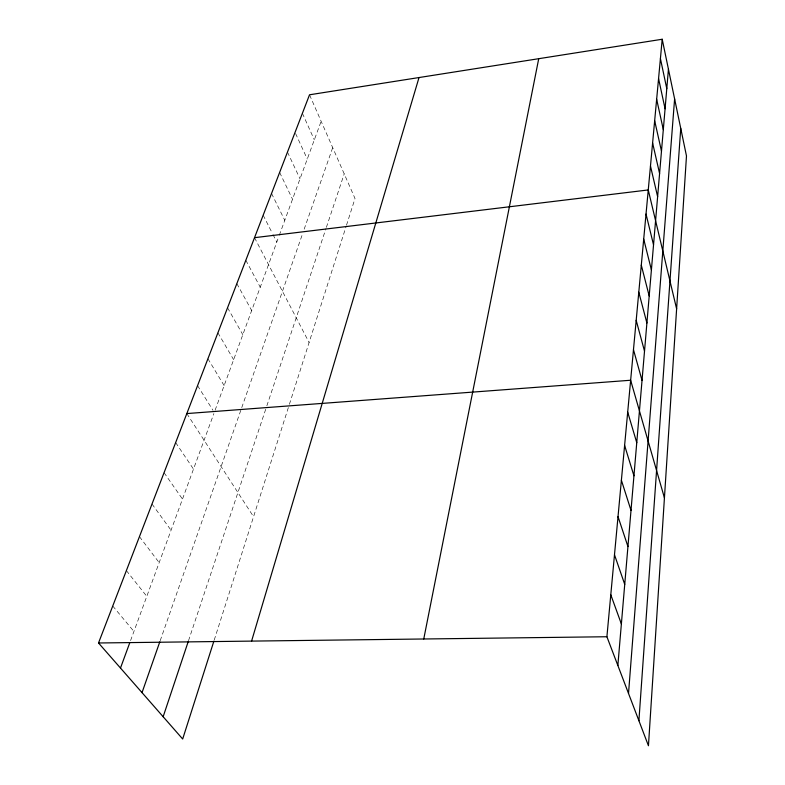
<?xml version="1.0" encoding="UTF-8"?>
<svg xmlns="http://www.w3.org/2000/svg" width="785" height="785" viewBox="0 0 785 785"><rect width="100%" height="100%" fill="white"/><g stroke="black" fill="none" stroke-linecap="round" stroke-linejoin="round"><path stroke-width="0.59" stroke-dasharray="3.92 2.94" d="M214.236 640.05L289.027 405.482M289.39 404.334L346.126 226.374M346.489 225.236L355.016 198.497L309.525 94.789M188.488 640.756L266.468 406.964M266.851 405.835L326.001 228.474M326.374 227.375L344.213 173.877M160.199 640.697L241.348 408.769M241.741 407.641L302.617 233.636M304.168 229.191L332.703 147.629M130.565 640.599L213.883 413.538M215.11 410.192L278.901 236.363M279.323 235.215L321.143 121.273M112.746 606.02L133.921 631.454M126.375 570.607L146.805 596.345M139.455 536.636L159.169 562.639M152.005 504.019L171.061 530.248M164.065 472.688L182.493 499.093M175.663 442.563L193.493 469.116M186.82 413.567L253.555 516.726M197.565 385.651L213.01 410.369M207.927 358.745L224.137 385.602M217.906 332.801L233.645 359.707M227.542 307.769L242.82 334.704M236.844 283.601L251.681 310.546M245.833 260.257L260.247 287.202M254.526 237.678L309.094 342.515M263.171 215.198L272.444 233.488M272.984 234.568L276.801 242.094M271.541 193.463L284.788 220.32M279.637 172.445L292.53 199.233M287.467 152.094L300.017 178.823M295.562 133.499L307.278 159.041M302.402 113.295L314.314 139.867"/><path stroke-width="1.18" d="M638.902 720.708L680.742 128.387M628.52 693.459L674.609 98.9M617.854 665.484L668.437 69.188M662.206 39.25L686.482 155.96L648.449 745.75L606.903 636.743L662.206 39.25L309.525 94.789L98.517 642.984L182.679 739.009L213.873 641.178M423.753 638.99L538.726 58.698M251.583 641.11L419.023 77.548M163.152 716.725L188.115 641.894M142.026 692.625L159.806 641.826M120.488 668.055L129.721 642.886M254.526 237.678L648.253 189.95L676.621 308.868M186.82 413.567L630.64 380.244L664.434 497.876M98.517 642.984L606.903 636.743M610.789 594.775L621.377 623.967M614.488 554.779L624.732 584.364M618.021 516.648L627.941 546.537M621.386 480.234L631.012 510.387M624.615 445.429L633.946 475.798M627.696 412.135L636.753 442.661M633.475 349.678L642.032 380.421M636.184 320.349L644.514 351.15M638.794 292.197L646.899 323.027M641.296 265.144L649.195 295.974M643.71 239.121L651.403 269.932M646.026 214.079L653.532 244.851M650.471 166.018L657.624 196.662M652.61 142.958L659.586 173.514M654.661 120.723L661.48 151.171M656.653 99.273L663.305 129.613M658.566 78.569L665.072 108.791M660.42 58.581L666.779 88.656"/></g></svg>
